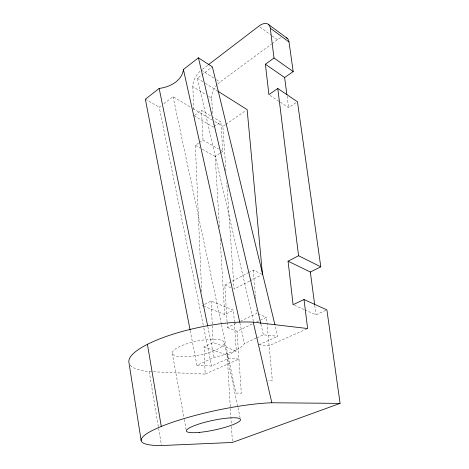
<?xml version="1.0" encoding="UTF-8"?>
<svg xmlns="http://www.w3.org/2000/svg" width="469" height="469" viewBox="0 0 469 469"><rect width="100%" height="100%" fill="white"/><g stroke="black" fill="none" stroke-linecap="round" stroke-linejoin="round"><path stroke-width="0.35" stroke-dasharray="2.35 1.76" d="M202.526 69.207L207.749 65.214M203.259 325.199L159.231 107.202L161.535 105.449M163.839 103.702L173.055 96.702L190.49 107.09M253.448 321.253L197.338 78.27L212.351 66.868M217.722 84.098A13.085 7.099 -58.4 0 1 220.031 82.052L271.545 44.051M272.131 43.617L277.396 39.73A14.041 7.867 -55 0 1 281.646 37.52M194.658 115.321L201.518 110.367L210.862 115.972M213.975 126.718L220.835 121.946L213.354 117.467M201.647 291.7L195.362 145.372L198.891 142.934M199.477 142.529L203.007 140.096L201.518 110.367M225.947 170.898L222.869 126.384L225.237 124.754M225.829 124.344L245.961 110.45M219.439 227.125L215.177 156.458L219.879 153.334M220.471 152.941L222.822 151.381L220.835 121.946M280.245 102.125L288.611 107.659L297.457 101.773M227.072 321.793L224.803 285.105L248.025 272.876M248.67 272.536L253.184 270.162L262.476 274.424M204.138 304.621L202.245 305.6L202.116 302.675M204.765 304.293L211.073 301.028L233.544 310.167L234.383 322.555M249.584 281.095L234.119 289.103L226.75 182.57M250.229 280.761L261.186 275.092M203.564 306.128L224.715 314.547L233.544 310.167M227.119 322.508L227.43 327.544L236.593 323.129M240.521 321.236L256.889 313.351L256.578 309.751M130.224 365.128A75.914 20.073 -11.8 0 0 149.171 371.589L205.188 374.074L204.015 346.884L213.161 342.558L236.3 350.982L234.43 323.282M227.43 327.544L237.033 331.249L252.732 323.815M256.654 321.957L266.468 317.308L272.342 380.465L267.735 380.283M190.238 330.756L196.927 365.275L214.099 357.419A36.242 9.491 -11.9 0 0 244.484 343.507L256.244 338.12M256.895 337.821L263.431 334.831L277.718 336.285L275.133 325.621M204.015 346.884L227.166 355.127L236.3 350.982M304.868 309.898L316 314.799L326.236 310.15M196.927 365.275L211.519 366.072L228.626 358.375L238.956 359.055L205.188 374.074M258.876 344.768L277.718 336.285M306.949 328.828L269.106 345.653L259.562 344.826M258.167 313.878L266.468 317.308M224.803 285.105L230.795 287.673M294.391 305.284L304.217 309.604M195.362 145.372L199.835 147.876M202.391 149.306L215.177 156.458M203.007 140.096L218.484 148.913M220.963 150.32L222.822 151.381M145.355 99.188L159.231 107.202M194.09 115.737L213.407 127.117L213.231 124.226M192.982 108.579L212.281 120.082M214.773 121.565L222.869 126.384M199.964 71.288A13.349 6.941 -58.6 0 0 192.835 86.589L206.196 94.849M208.623 96.35L211.66 98.232L212.574 113.398M197.338 78.27L202.872 81.753M205.328 83.3L217.012 90.658M201.365 70.092L214.011 78.194M216.42 79.736L220.031 82.052M270.091 95.406L279.647 101.732M259.973 27.02L271.592 35.497M272.172 35.92L277.396 39.73M260.922 324.149L263.431 334.831M239.87 322.813L244.484 343.507M173.055 96.702L221.339 324.056M221.485 324.771L235.989 393.051L241.318 393.169L237.033 331.249M224.299 343.056A26.534 7.035 -11.7 0 1 185.149 356.745A26.534 7.035 -11.7 0 1 185.402 344.269A26.534 7.035 -11.7 0 1 224.299 343.056L237.83 406.986M237.976 407.696L240.081 417.644M207.796 326.571L214.099 357.419M203.839 328.066L211.519 366.072M172.305 353.409L184.165 418.794M184.294 419.509L186.246 430.284M149.171 371.589L158.51 427.599M158.628 428.314L161.506 445.55M287.092 96.18L288.611 107.659M314.758 305.372L316 314.799M253.184 270.162L255.406 296.074M255.464 296.795L255.652 298.952M220.143 238.78L224.715 314.547M227.166 355.127L231.293 423.536M231.469 426.45L232.436 442.46M211.073 301.028L213.161 342.558M192.835 86.589L193.867 110.637M211.66 98.232A13.085 7.099 -58.4 0 1 217.276 84.572"/><path stroke-width="0.7" d="M274.963 324.911L212.351 66.868L198.428 57.798L183.42 69.506A30.204 21.199 1.1 0 1 181.081 76.236A29.969 21.029 1.1 0 1 168.277 86.161A30.209 21.205 1.1 0 1 159.161 88.424L145.355 99.188L190.097 330.035M208.33 64.769L258.806 26.176A14.34 7.715 -55.4 0 1 270.285 28.187L289.01 41.975L293.189 71.575L284.624 77.537L286.899 94.75M340.095 403.375L271.827 402.765A79.197 13.888 -12.1 0 0 164.22 425.283A79.197 13.888 -12.1 0 0 161.506 445.55L232.436 442.46L340.095 403.375L326.875 309.862L304.012 299.527L293.084 304.703L288.072 261.174L310.343 272.026L320.796 266.838L297.457 101.773L277.777 88.489L268.901 94.615L265.401 64.224L273.99 58.015L270.285 28.187M288.072 261.174L298.571 255.74L320.796 266.838M141.146 440.538L128.905 362.273A75.914 20.073 -11.8 0 1 171.777 334.59A75.914 20.073 -11.8 0 1 253.248 322.156L307.617 328.535L304.012 299.527M217.628 91.045L247.145 109.635L262.476 274.424M265.401 64.224L284.624 77.537M273.99 58.015L293.189 71.575M268.59 24.552L287.245 38.335M198.428 57.798L260.758 323.44M253.248 322.156L271.827 402.765M183.42 69.506L239.712 322.097M159.161 88.424L207.65 325.855M147.448 344.322L161.272 426.456M310.343 272.026L314.658 304.651M277.777 88.489L298.571 255.74M286.213 37.649A14.041 7.867 -55 0 1 289.01 41.975M199.337 432.389A27.677 4.872 -12 0 0 240.533 419.773A27.677 4.872 -12 0 0 200.48 423.542A27.677 4.872 -12 0 0 199.337 432.389"/></g></svg>
